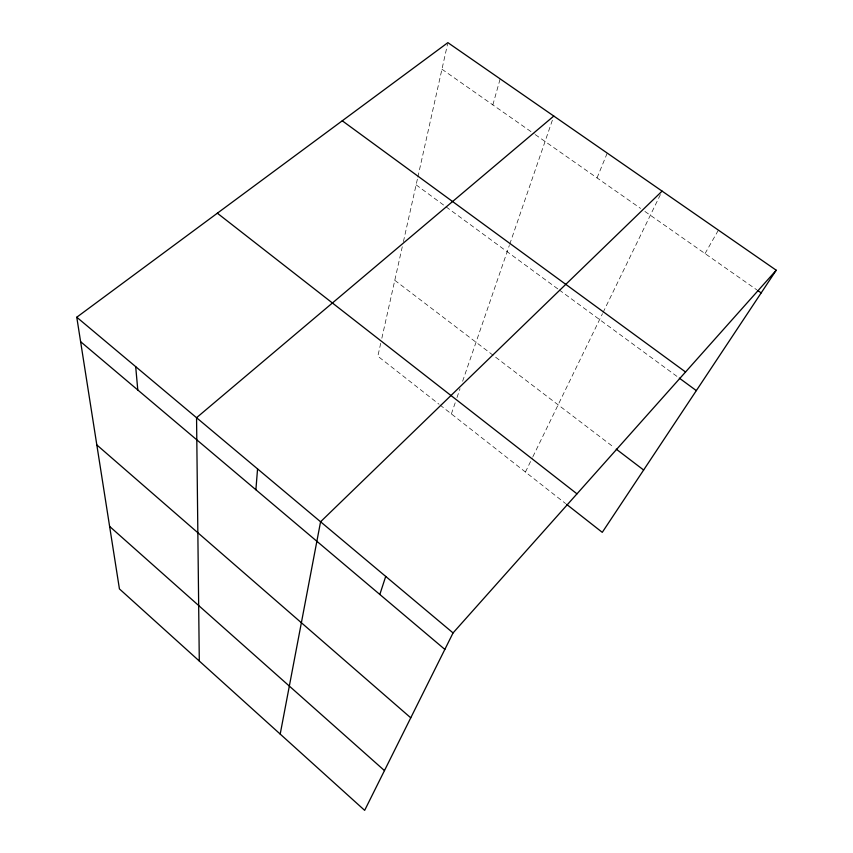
<?xml version="1.0" encoding="UTF-8"?>
<svg xmlns="http://www.w3.org/2000/svg" width="853" height="853" viewBox="0 0 853 853"><rect width="100%" height="100%" fill="white"/><g stroke="black" fill="none" stroke-linecap="round" stroke-linejoin="round"><path stroke-width="0.64" stroke-dasharray="4.26 3.2" d="M380.705 343.332L377.836 356.191L439.007 404.205M381.856 338.193L402.275 246.773M403.426 241.612L417.565 178.352M417.853 177.061L447.601 43.919M492.853 104.898L500.157 78.881M451.376 413.918L455.267 402.605M456.995 397.573L460.023 388.765M462.625 381.227L509.316 245.44M509.742 244.193L553.384 117.266M597.036 177.904L607.24 153.103M525.437 472.04L532.315 457.89M532.89 456.707L602.485 313.659M603.06 312.465L661.533 192.266M705.036 253.576L718.397 230.139M441.95 69.221L534.181 133.857M535.268 134.614L640.56 208.399M644.911 211.448L756.846 289.881M416.115 184.856L445.042 206.095M446.119 206.884L558.171 289.167M559.227 289.945L678.252 377.335M394.79 280.317L614.139 447.526M440.041 405.015L565.592 503.558"/><path stroke-width="1.28" d="M255.889 489.761L257.563 468.894M280.2 734.092L320.579 521.769L662.088 191.115M379.83 594.466L385.716 576.415M776.23 270.22L453.06 632.926L364.657 810.35L119.431 588.911L76.77 317.22L447.878 42.65L776.23 270.22L602.271 532.347L566.637 504.379M553.8 116.061L196.553 417.714L199.293 661.032M757.933 290.638L761.164 292.91M342.266 120.795L685.545 371.993M679.308 378.114L696.325 390.61M616.239 449.136L643.631 470.014M217.355 213.207L576.98 493.844M76.77 317.22L453.06 632.926M80.608 341.68L444.85 649.4M96.815 444.925L410.762 717.821M109.61 526.408L384.468 770.59M135.691 366.651L137.791 389.992"/></g></svg>
